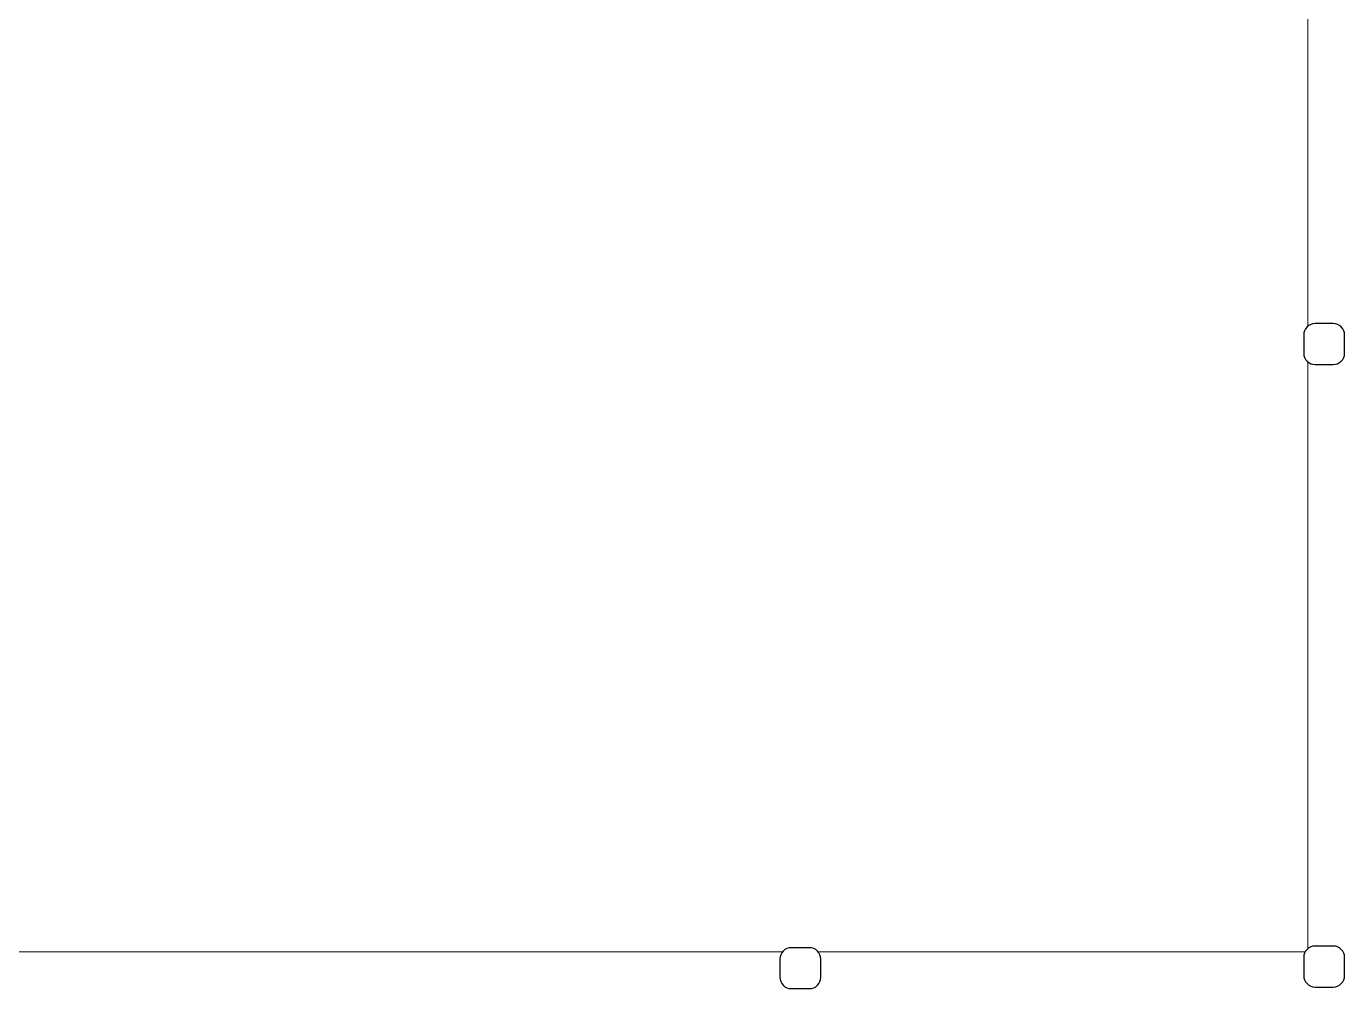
# Model space of a CAD drawing. Header units: metres. Extents: x -44 to 358, y -246 to 48.
# Drawn here: x 29.78 to 37.84, y -106.13 to -100.26 of the extents above; entities that cross this region are included whole.
import ezdxf

# ---------------------------------------------------------------- set-up
doc = ezdxf.new("R2010")
doc.units = ezdxf.units.M
doc.header["$LTSCALE"] = 0.3
doc.layers.add('A-WALL', color=7, linetype='Continuous', lineweight=30)
doc.layers.add('piso', color=251, linetype='Continuous', lineweight=18)

# ---------------------------------------------------------------- blocks, each defined once
blk = doc.blocks.new('PL MUEBLES 1N NASAS 09')
at = {"layer": 'A-WALL', "color": 4}
for points in [[(59.0755, 44.7384), (59.1855, 44.7384, 0.414214), (59.2555, 44.8084), (59.2555, 44.9184, 0.414214), (59.1855, 44.9884), (59.0755, 44.9884, 0.414214), (59.0055, 44.9184), (59.0055, 44.8084, 0.414214)], [(55.8755, 40.9285), (55.9855, 40.9285, 0.414214), (56.0555, 40.9985), (56.0555, 41.1085, 0.414214), (55.9855, 41.1785), (55.8755, 41.1785, 0.414214), (55.8055, 41.1085), (55.8055, 40.9985, 0.414214)], [(59.0755, 40.9384), (59.1855, 40.9384, 0.414214), (59.2555, 41.0084), (59.2555, 41.1184, 0.414214), (59.1855, 41.1884), (59.0755, 41.1884, 0.414214), (59.0055, 41.1184), (59.0055, 41.0084, 0.414214)]]:
    blk.add_lwpolyline(points, format="xyb", close=True, dxfattribs=at)
at = {"layer": 'piso', "color": 4}
for p, q in [((59.0305, 46.9437), (59.0305, 44.972)), ((59.0305, 44.7548), (59.0305, 41.172)), ((50.4363, 41.1535), (55.8219, 41.1535)), ((56.0391, 41.1535), (59.0149, 41.1535))]:
    blk.add_line(p, q, dxfattribs=at)

msp = doc.modelspace()

# ---------------------------------------------------------------- block references
msp.add_blockref('PL MUEBLES 1N NASAS 09', (-21.4174279, -147.062544))

doc.saveas('drawing.dxf')
